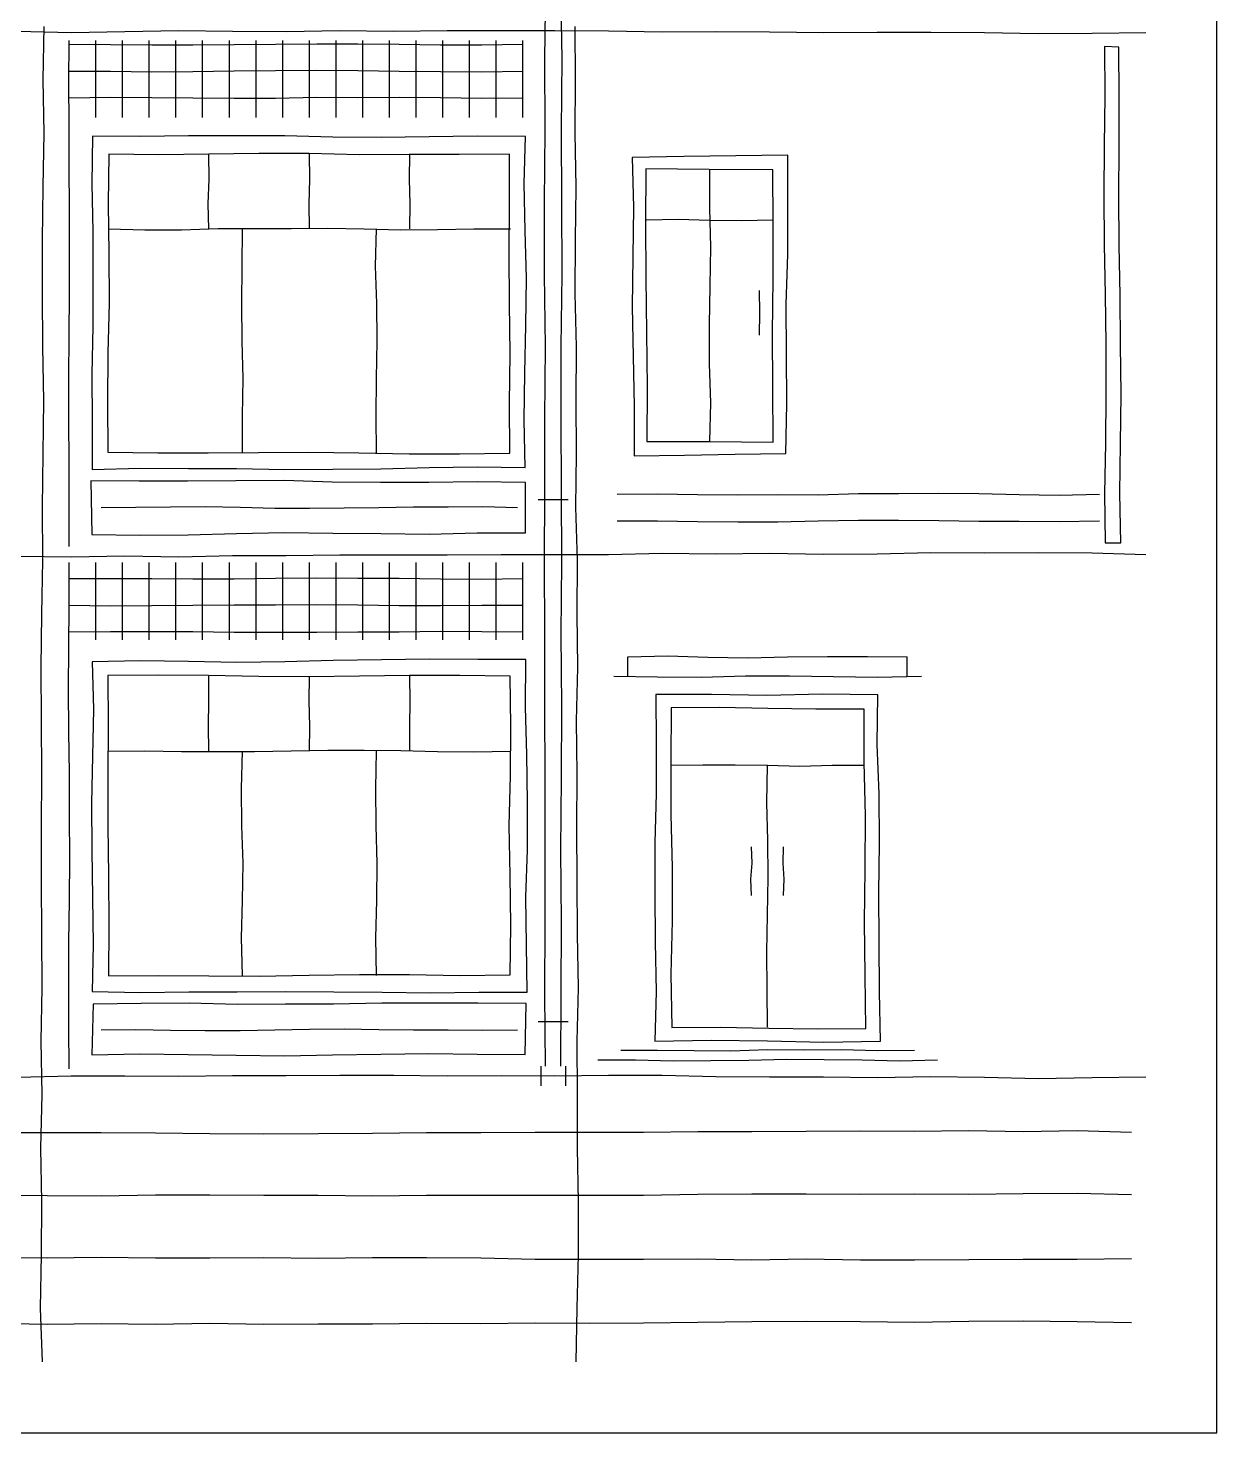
# Model space of a CAD drawing. Header units: millimetres. Extents: x 0 to 165, y 0 to 320.
# Drawn here: x 98.2 to 165, y 0 to 78.9 of the extents above; entities that cross this region are included whole.
import ezdxf

# ---------------------------------------------------------------- set-up
doc = ezdxf.new("R2010")
doc.units = ezdxf.units.MM
for name, color, linetype, true_color in [('01_KARKAS', 1, 'Continuous', 0xd62728), ('02_PROYOMY', 5, 'Continuous', 0x1f5fd6), ('03_BALKONY', 3, 'Continuous', 0x2ca02c), ('04_KLADKA', 32, 'Continuous', 0x8c5a2b), ('06_VODOSTOK', 4, 'Continuous', 0x0f9aa0), ('07_TSEKOL', 30, 'Continuous', 0xe68a00)]:
    doc.layers.add(name, color=color, linetype=linetype, true_color=true_color)

msp = doc.modelspace()

# ---------------------------------------------------------------- linework, layer by layer
at = {"layer": '01_KARKAS'}
for points in [[(165, 0), (165, 3.019), (165, 6.038), (165, 9.057), (165, 12.075), (165, 15.094), (165, 18.113), (165, 21.132), (165, 24.151), (165, 27.17), (165, 30.189), (165, 33.208), (165, 36.226), (165, 39.245), (165, 42.264), (165, 45.283), (165, 48.302), (165, 51.321), (165, 54.34), (165, 57.358), (165, 60.377), (165, 63.396), (165, 66.415), (165, 69.434), (165, 72.453), (165, 75.472), (165, 78.491), (165, 81.509)], [(99, 4), (98.879, 7), (98.948, 10), (98.958, 13), (98.905, 16), (98.973, 19), (98.929, 22), (98.984, 25), (98.962, 28), (98.947, 31), (98.952, 34), (98.96, 37), (98.95, 40), (98.933, 43), (98.968, 46), (99.017, 49), (98.999, 52), (99.043, 55), (99.068, 58), (99.027, 61), (99.007, 64), (99.009, 67), (99.046, 70), (99.1, 73), (99.031, 76), (99.093, 79)], [(129, 4), (129.045, 7), (129.127, 10), (129.126, 13), (129.073, 16), (129.075, 19), (129.053, 22), (129.125, 25), (129.066, 28), (129.045, 31), (129.037, 34), (129.052, 37), (129.015, 40), (129.088, 43), (129.043, 46), (129.06, 49), (128.98, 52), (129.005, 55), (128.995, 58), (129.017, 61), (128.936, 64), (128.948, 67), (128.995, 70), (128.928, 73), (128.949, 76), (128.93, 79)], [(97.596, 78.742), (100.615, 78.671), (103.635, 78.71), (106.654, 78.773), (109.673, 78.729), (112.692, 78.722), (115.712, 78.783), (118.731, 78.729), (121.75, 78.772), (124.769, 78.781), (127.788, 78.77), (130.808, 78.754), (133.827, 78.7), (136.846, 78.715), (139.865, 78.701), (142.885, 78.654), (145.904, 78.686), (148.923, 78.682), (151.942, 78.669), (154.962, 78.615), (157.981, 78.621), (161, 78.667)], [(97.596, 49.242), (100.615, 49.215), (103.635, 49.269), (106.654, 49.207), (109.673, 49.289), (112.692, 49.286), (115.712, 49.332), (118.731, 49.332), (121.75, 49.314), (124.769, 49.348), (127.788, 49.335), (130.808, 49.342), (133.827, 49.419), (136.846, 49.381), (139.865, 49.424), (142.885, 49.364), (145.904, 49.379), (148.923, 49.456), (151.942, 49.438), (154.962, 49.447), (157.981, 49.428), (161, 49.333)], [(97.596, 19.989), (100.615, 20.06), (103.635, 20.052), (106.654, 20.039), (109.673, 20.079), (112.692, 20.069), (115.712, 20.088), (118.731, 20.102), (121.75, 20.05), (124.769, 20.079), (127.788, 20.065), (130.808, 20.102), (133.827, 20.092), (136.846, 20.012), (139.865, 20.005), (142.885, 19.998), (145.904, 19.968), (148.923, 20.014), (151.942, 19.99), (154.962, 19.91), (157.981, 19.962), (161, 20)], [(96, 0), (99, 0), (102, 0), (105, 0), (108, 0), (111, 0), (114, 0), (117, 0), (120, 0), (123, 0), (126, 0), (129, 0), (132, 0), (135, 0), (138, 0), (141, 0), (144, 0), (147, 0), (150, 0), (153, 0), (156, 0), (159, 0), (162, 0), (165, 0)]]:
    msp.add_lwpolyline(points, dxfattribs=at)
at = {"layer": '02_PROYOMY'}
for points in [[(131.9, 43.6), (134.143, 43.655), (136.386, 43.583), (138.629, 43.539), (140.871, 43.592), (143.114, 43.61), (145.357, 43.618), (147.6, 43.6)], [(131.9, 42.5), (131.9, 43.6)], [(147.6, 42.5), (147.6, 43.6)], [(131.1, 42.5), (133.571, 42.467), (136.043, 42.45), (138.514, 42.523), (140.986, 42.529), (143.457, 42.495), (145.929, 42.459), (148.4, 42.5)], [(133.468, 41.481), (133.489, 38.699), (133.482, 35.918), (133.413, 33.136), (133.404, 30.355), (133.435, 27.573), (133.485, 24.792), (133.409, 22.01)], [(145.953, 41.456), (142.831, 41.505), (139.71, 41.424), (136.589, 41.486), (133.468, 41.481)], [(146.087, 22.001), (146.042, 24.78), (146.015, 27.559), (146.008, 30.338), (146.045, 33.118), (146.025, 35.897), (145.913, 38.676), (145.953, 41.456)], [(134.332, 40.729), (134.304, 37.737), (134.309, 34.744), (134.382, 31.752), (134.395, 28.759), (134.317, 25.767), (134.359, 22.774)], [(145.175, 40.65), (142.464, 40.655), (139.754, 40.696), (137.043, 40.743), (134.332, 40.729)], [(145.262, 22.723), (145.235, 25.71), (145.186, 28.698), (145.24, 31.686), (145.251, 34.675), (145.171, 37.662), (145.175, 40.65)], [(134.3, 37.5), (136.117, 37.523), (137.933, 37.534), (139.75, 37.502), (141.567, 37.448), (143.383, 37.501), (145.2, 37.5)], [(139.75, 22.8), (139.726, 24.9), (139.708, 27), (139.744, 29.1), (139.784, 31.2), (139.77, 33.3), (139.705, 35.4), (139.75, 37.5)], [(138.85, 30.19), (138.816, 31.1), (138.876, 32.01), (138.85, 32.92)], [(140.65, 30.19), (140.688, 31.1), (140.618, 32.01), (140.65, 32.92)], [(134.359, 22.774), (137.085, 22.799), (139.81, 22.73), (142.536, 22.706), (145.262, 22.723)], [(131.5, 21.5), (133.562, 21.503), (135.625, 21.473), (137.688, 21.46), (139.75, 21.534), (141.812, 21.522), (143.875, 21.536), (145.938, 21.482), (148, 21.5)], [(133.409, 22.01), (136.578, 22.058), (139.748, 22.018), (142.917, 21.951), (146.087, 22.001)], [(130.2, 20.95), (132.322, 20.957), (134.444, 20.896), (136.567, 20.921), (138.689, 20.934), (140.811, 21), (142.933, 20.983), (145.056, 20.956), (147.178, 20.9), (149.3, 20.95)]]:
    msp.add_lwpolyline(points, dxfattribs=at)
at = {"layer": '03_BALKONY'}
for points in [[(158.674, 77.885), (158.708, 75.097), (158.667, 72.309), (158.644, 69.521), (158.66, 66.733), (158.718, 63.945), (158.749, 61.157), (158.751, 58.368), (158.736, 55.58), (158.686, 52.792), (158.729, 50.004)], [(159.488, 77.83), (158.674, 77.885)], [(159.605, 49.995), (159.545, 52.779), (159.583, 55.562), (159.619, 58.346), (159.588, 61.129), (159.559, 63.913), (159.507, 66.696), (159.482, 69.479), (159.502, 72.263), (159.512, 75.046), (159.488, 77.83)], [(101.802, 72.832), (101.778, 70.159), (101.833, 67.486), (101.832, 64.813), (101.828, 62.14), (101.766, 59.467), (101.793, 56.794), (101.796, 54.121)], [(126.138, 72.829), (123.434, 72.846), (120.73, 72.807), (118.026, 72.759), (115.322, 72.785), (112.618, 72.867), (109.914, 72.862), (107.21, 72.85), (104.506, 72.83), (101.802, 72.832)], [(126.132, 54.226), (126.07, 56.884), (126.113, 59.541), (126.165, 62.199), (126.194, 64.856), (126.117, 67.514), (126.063, 70.172), (126.138, 72.829)], [(102.721, 71.824), (102.689, 69.034), (102.725, 66.244), (102.74, 63.455), (102.679, 60.665), (102.65, 57.876), (102.664, 55.086)], [(125.239, 71.838), (122.425, 71.819), (119.61, 71.811), (116.795, 71.793), (113.98, 71.861), (111.165, 71.858), (108.35, 71.833), (105.535, 71.791), (102.721, 71.824)], [(108.35, 67.633), (108.317, 69.033), (108.37, 70.433), (108.35, 71.833)], [(114, 67.633), (113.991, 69.033), (114.026, 70.433), (114, 71.833)], [(119.65, 67.633), (119.655, 69.033), (119.623, 70.433), (119.65, 71.833)], [(125.258, 55.026), (125.238, 57.828), (125.273, 60.63), (125.242, 63.432), (125.223, 66.234), (125.248, 69.036), (125.239, 71.838)], [(140.887, 71.774), (137.969, 71.735), (135.05, 71.705), (132.132, 71.644)], [(132.132, 71.644), (132.207, 68.851), (132.171, 66.057), (132.14, 63.262), (132.198, 60.468), (132.249, 57.675), (132.242, 54.881)], [(140.77, 55.021), (140.825, 57.813), (140.807, 60.605), (140.785, 63.398), (140.893, 66.189), (140.886, 68.982), (140.887, 71.774)], [(132.898, 71.011), (132.891, 67.945), (132.903, 64.879), (132.951, 61.813), (132.972, 58.747), (132.966, 55.681)], [(140.047, 70.949), (136.472, 70.963), (132.898, 71.011)], [(136.5, 55.683), (136.55, 57.869), (136.486, 60.055), (136.477, 62.24), (136.523, 64.426), (136.554, 66.612), (136.496, 68.798), (136.5, 70.983)], [(140.055, 55.659), (140.047, 58.717), (140.017, 61.775), (140.06, 64.833), (140.071, 67.891), (140.047, 70.949)], [(132.95, 68.133), (134.725, 68.177), (136.5, 68.122), (138.275, 68.096), (140.05, 68.133)], [(102.7, 67.633), (104.755, 67.578), (106.809, 67.583), (108.864, 67.651), (110.918, 67.654), (112.973, 67.651), (115.027, 67.677), (117.082, 67.639), (119.136, 67.581), (121.191, 67.592), (123.245, 67.631), (125.3, 67.633)], [(110.233, 55.033), (110.24, 57.133), (110.27, 59.233), (110.22, 61.333), (110.201, 63.433), (110.224, 65.533), (110.233, 67.633)], [(117.767, 55.033), (117.751, 57.133), (117.768, 59.233), (117.812, 61.333), (117.797, 63.433), (117.721, 65.533), (117.767, 67.633)], [(139.3, 61.653), (139.309, 62.913), (139.3, 64.173)], [(132.966, 55.681), (136.51, 55.685), (140.055, 55.659)], [(102.664, 55.086), (105.488, 55.057), (108.312, 55.059), (111.137, 55.076), (113.961, 55.081), (116.785, 55.06), (119.61, 55), (122.434, 55.003), (125.258, 55.026)], [(132.242, 54.881), (135.085, 54.914), (137.927, 54.985), (140.77, 55.021)], [(101.796, 54.121), (104.5, 54.186), (107.204, 54.178), (109.908, 54.167), (112.612, 54.119), (115.316, 54.144), (118.02, 54.16), (120.724, 54.233), (123.428, 54.258), (126.132, 54.226)], [(126.138, 53.388), (123.425, 53.414), (120.712, 53.38), (117.999, 53.38), (115.286, 53.408), (112.574, 53.498), (109.861, 53.471), (107.148, 53.459), (104.435, 53.455), (101.722, 53.484)], [(101.722, 53.484), (101.778, 50.473)], [(126.139, 50.557), (126.138, 53.388)], [(131.3, 52.733), (133.558, 52.758), (135.817, 52.71), (138.075, 52.692), (140.333, 52.715), (142.592, 52.696), (144.85, 52.763), (147.108, 52.775), (149.367, 52.789), (151.625, 52.767), (153.883, 52.717), (156.142, 52.678), (158.4, 52.733)], [(102.3, 51.983), (104.25, 52.005), (106.2, 52.026), (108.15, 52.037), (110.1, 51.994), (112.05, 51.946), (114, 51.942), (115.95, 51.958), (117.9, 51.979), (119.85, 52.013), (121.8, 52.011), (123.75, 52.034), (125.7, 51.983)], [(101.778, 50.473), (104.485, 50.422), (107.191, 50.454), (109.898, 50.526), (112.604, 50.57), (115.311, 50.533), (118.018, 50.512), (120.725, 50.489), (123.432, 50.551), (126.139, 50.557)], [(131.3, 51.233), (133.558, 51.239), (135.817, 51.202), (138.075, 51.178), (140.333, 51.182), (142.592, 51.227), (144.85, 51.277), (147.108, 51.261), (149.367, 51.245), (151.625, 51.21), (153.883, 51.217), (156.142, 51.2), (158.4, 51.233)], [(158.729, 50.004), (159.605, 49.995)], [(126.169, 43.437), (123.46, 43.45), (120.751, 43.456), (118.043, 43.422), (115.334, 43.382), (112.626, 43.31), (109.917, 43.284), (107.208, 43.34), (104.499, 43.367), (101.79, 43.303)], [(126.239, 24.753), (126.202, 27.422), (126.162, 30.091), (126.247, 32.761), (126.261, 35.43), (126.213, 38.099), (126.146, 40.768), (126.169, 43.437)], [(101.79, 43.303), (101.858, 40.658), (101.813, 38.013), (101.749, 35.369), (101.765, 32.724), (101.801, 30.079), (101.845, 27.435), (101.79, 24.79)], [(102.675, 42.542), (102.698, 39.731), (102.669, 36.92), (102.665, 34.109), (102.708, 31.298), (102.727, 28.487), (102.704, 25.676)], [(125.286, 42.5), (122.46, 42.543), (119.633, 42.543), (116.807, 42.503), (113.98, 42.478), (111.154, 42.494), (108.328, 42.552), (105.501, 42.56), (102.675, 42.542)], [(108.35, 38.3), (108.332, 39.7), (108.355, 41.1), (108.35, 42.5)], [(114, 38.3), (114.015, 39.7), (113.987, 41.1), (114, 42.5)], [(119.65, 38.3), (119.643, 39.7), (119.661, 41.1), (119.65, 42.5)], [(125.273, 25.728), (125.318, 28.523), (125.279, 31.319), (125.229, 34.114), (125.302, 36.909), (125.317, 39.705), (125.286, 42.5)], [(102.7, 38.3), (104.755, 38.313), (106.809, 38.274), (108.864, 38.271), (110.918, 38.268), (112.973, 38.319), (115.027, 38.348), (117.082, 38.352), (119.136, 38.325), (121.191, 38.278), (123.245, 38.252), (125.3, 38.3)], [(110.233, 25.7), (110.189, 27.8), (110.246, 29.9), (110.281, 32), (110.203, 34.1), (110.19, 36.2), (110.233, 38.3)], [(117.767, 25.7), (117.728, 27.8), (117.788, 29.9), (117.81, 32), (117.747, 34.1), (117.74, 36.2), (117.767, 38.3)], [(102.704, 25.676), (105.525, 25.688), (108.346, 25.677), (111.167, 25.664), (113.988, 25.711), (116.809, 25.757), (119.631, 25.74), (122.452, 25.695), (125.273, 25.728)], [(101.79, 24.79), (104.506, 24.731), (107.223, 24.767), (109.94, 24.781), (112.656, 24.803), (115.373, 24.782), (118.089, 24.755), (120.806, 24.713), (123.523, 24.748), (126.239, 24.753)], [(101.841, 24.082), (101.773, 21.243)], [(126.175, 24.124), (123.471, 24.148), (120.767, 24.147), (118.064, 24.133), (115.36, 24.077), (112.656, 24.074), (109.953, 24.071), (107.249, 24.13), (104.545, 24.122), (101.841, 24.082)], [(126.123, 21.253), (126.175, 24.124)], [(102.3, 22.65), (104.25, 22.667), (106.2, 22.631), (108.15, 22.599), (110.1, 22.6), (112.05, 22.636), (114, 22.67), (115.95, 22.693), (117.9, 22.663), (119.85, 22.643), (121.8, 22.634), (123.75, 22.62), (125.7, 22.65)], [(101.773, 21.243), (104.479, 21.291), (107.184, 21.253), (109.89, 21.211), (112.595, 21.189), (115.301, 21.232), (118.007, 21.268), (120.712, 21.317), (123.418, 21.273), (126.123, 21.253)]]:
    msp.add_lwpolyline(points, dxfattribs=at)
at = {"layer": '04_KLADKA'}
for points in [[(100.5, 49.783), (100.501, 52.153), (100.497, 54.522), (100.484, 56.892), (100.477, 59.261), (100.505, 61.631), (100.513, 64), (100.52, 66.369), (100.518, 68.739), (100.497, 71.108), (100.498, 73.478), (100.479, 75.847), (100.5, 78.217)], [(102, 73.883), (102, 78.217)], [(103.5, 73.883), (103.5, 78.217)], [(105, 73.883), (105, 78.217)], [(106.5, 73.883), (106.5, 78.217)], [(108, 73.883), (108, 78.217)], [(109.5, 73.883), (109.5, 78.217)], [(111, 73.883), (111, 78.217)], [(112.5, 73.883), (112.5, 78.217)], [(114, 73.883), (114, 78.217)], [(115.5, 73.883), (115.5, 78.217)], [(117, 73.883), (117, 78.217)], [(118.5, 73.883), (118.5, 78.217)], [(120, 73.883), (120, 78.217)], [(121.5, 73.883), (121.5, 78.217)], [(123, 73.883), (123, 78.217)], [(124.5, 73.883), (124.5, 78.217)], [(126, 73.883), (126, 78.217)], [(100.5, 78), (102.818, 77.985), (105.136, 77.969), (107.455, 77.973), (109.773, 77.991), (112.091, 78.008), (114.409, 78.03), (116.727, 78.031), (119.045, 78.009), (121.364, 77.962), (123.682, 77.975), (126, 78)], [(100.5, 76.5), (102.818, 76.497), (105.136, 76.463), (107.455, 76.471), (109.773, 76.508), (112.091, 76.52), (114.409, 76.543), (116.727, 76.524), (119.045, 76.494), (121.364, 76.48), (123.682, 76.459), (126, 76.5)], [(100.5, 75), (102.818, 75.035), (105.136, 75.007), (107.455, 74.993), (109.773, 74.975), (112.091, 74.981), (114.409, 75.022), (116.727, 75.012), (119.045, 75.029), (121.364, 75.011), (123.682, 74.969), (126, 75)], [(100.5, 20.45), (100.482, 22.819), (100.485, 25.189), (100.483, 27.558), (100.519, 29.928), (100.536, 32.297), (100.515, 34.667), (100.517, 37.036), (100.486, 39.406), (100.469, 41.775), (100.487, 44.144), (100.496, 46.514), (100.5, 48.883)], [(102, 44.55), (102, 48.883)], [(103.5, 44.55), (103.5, 48.883)], [(105, 44.55), (105, 48.883)], [(106.5, 44.55), (106.5, 48.883)], [(108, 44.55), (108, 48.883)], [(109.5, 44.55), (109.5, 48.883)], [(111, 44.55), (111, 48.883)], [(112.5, 44.55), (112.5, 48.883)], [(114, 44.55), (114, 48.883)], [(115.5, 44.55), (115.5, 48.883)], [(117, 44.55), (117, 48.883)], [(118.5, 44.55), (118.5, 48.883)], [(120, 44.55), (120, 48.883)], [(121.5, 44.55), (121.5, 48.883)], [(123, 44.55), (123, 48.883)], [(124.5, 44.55), (124.5, 48.883)], [(126, 44.55), (126, 48.883)], [(100.5, 48), (102.818, 48.002), (105.136, 47.991), (107.455, 47.966), (109.773, 47.976), (112.091, 48.004), (114.409, 48.023), (116.727, 48.017), (119.045, 48.009), (121.364, 47.978), (123.682, 47.958), (126, 48)], [(100.5, 46.5), (102.818, 46.467), (105.136, 46.469), (107.455, 46.491), (109.773, 46.509), (112.091, 46.523), (114.409, 46.525), (116.727, 46.507), (119.045, 46.484), (121.364, 46.485), (123.682, 46.496), (126, 46.5)], [(100.5, 45), (102.818, 45.014), (105.136, 45.025), (107.455, 45.007), (109.773, 44.974), (112.091, 44.979), (114.409, 44.98), (116.727, 45.002), (119.045, 45.004), (121.364, 45.034), (123.682, 45.018), (126, 45)]]:
    msp.add_lwpolyline(points, dxfattribs=at)
at = {"layer": '06_VODOSTOK'}
for points in [[(127.275, 20.6), (127.234, 24.643), (127.244, 28.686), (127.242, 32.729), (127.241, 36.772), (127.236, 40.815), (127.232, 44.858), (127.211, 48.902), (127.229, 52.945), (127.224, 56.988), (127.264, 61.031), (127.216, 65.074), (127.22, 69.117), (127.251, 73.16), (127.233, 77.203), (127.292, 81.246)], [(128.125, 20.6), (128.147, 24.643), (128.159, 28.686), (128.136, 32.729), (128.161, 36.772), (128.185, 40.815), (128.155, 44.858), (128.187, 48.902), (128.173, 52.945), (128.155, 56.988), (128.152, 61.031), (128.212, 65.074), (128.178, 69.117), (128.17, 73.16), (128.195, 77.203), (128.134, 81.246)], [(126.85, 52.433), (128.55, 52.433)], [(126.85, 23.1), (128.55, 23.1)], [(127, 20.6), (127, 19.5)], [(128.4, 20.6), (128.4, 19.5)]]:
    msp.add_lwpolyline(points, dxfattribs=at)
at = {"layer": '07_TSEKOL'}
for points in [[(96.212, 16.866), (99.259, 16.881), (102.306, 16.873), (105.353, 16.849), (108.4, 16.819), (111.447, 16.808), (114.494, 16.821), (117.541, 16.829), (120.588, 16.877), (123.635, 16.878), (126.682, 16.892), (129.729, 16.899), (132.776, 16.887), (135.824, 16.932), (138.871, 16.928), (141.918, 16.947), (144.965, 16.965), (148.012, 16.948), (151.059, 16.984), (154.106, 16.937), (157.153, 16.981), (160.2, 16.9)], [(96.212, 13.378), (99.259, 13.338), (102.306, 13.325), (105.353, 13.371), (108.4, 13.365), (111.447, 13.36), (114.494, 13.356), (117.541, 13.325), (120.588, 13.362), (123.635, 13.353), (126.682, 13.358), (129.729, 13.354), (132.776, 13.35), (135.824, 13.415), (138.871, 13.425), (141.918, 13.423), (144.965, 13.414), (148.012, 13.422), (151.059, 13.414), (154.106, 13.444), (157.153, 13.471), (160.2, 13.4)], [(96.212, 9.862), (99.259, 9.835), (102.306, 9.873), (105.353, 9.84), (108.4, 9.839), (111.447, 9.851), (114.494, 9.82), (117.541, 9.859), (120.588, 9.847), (123.635, 9.832), (126.682, 9.76), (129.729, 9.76), (132.776, 9.756), (135.824, 9.769), (138.871, 9.726), (141.918, 9.777), (144.965, 9.731), (148.012, 9.715), (151.059, 9.734), (154.106, 9.764), (157.153, 9.756), (160.2, 9.8)], [(96.212, 6.168), (99.259, 6.102), (102.306, 6.142), (105.353, 6.109), (108.4, 6.163), (111.447, 6.116), (114.494, 6.134), (117.541, 6.128), (120.588, 6.166), (123.635, 6.154), (126.682, 6.181), (129.729, 6.169), (132.776, 6.176), (135.824, 6.225), (138.871, 6.259), (141.918, 6.27), (144.965, 6.252), (148.012, 6.228), (151.059, 6.274), (154.106, 6.302), (157.153, 6.255), (160.2, 6.2)]]:
    msp.add_lwpolyline(points, dxfattribs=at)

doc.saveas('drawing.dxf')
